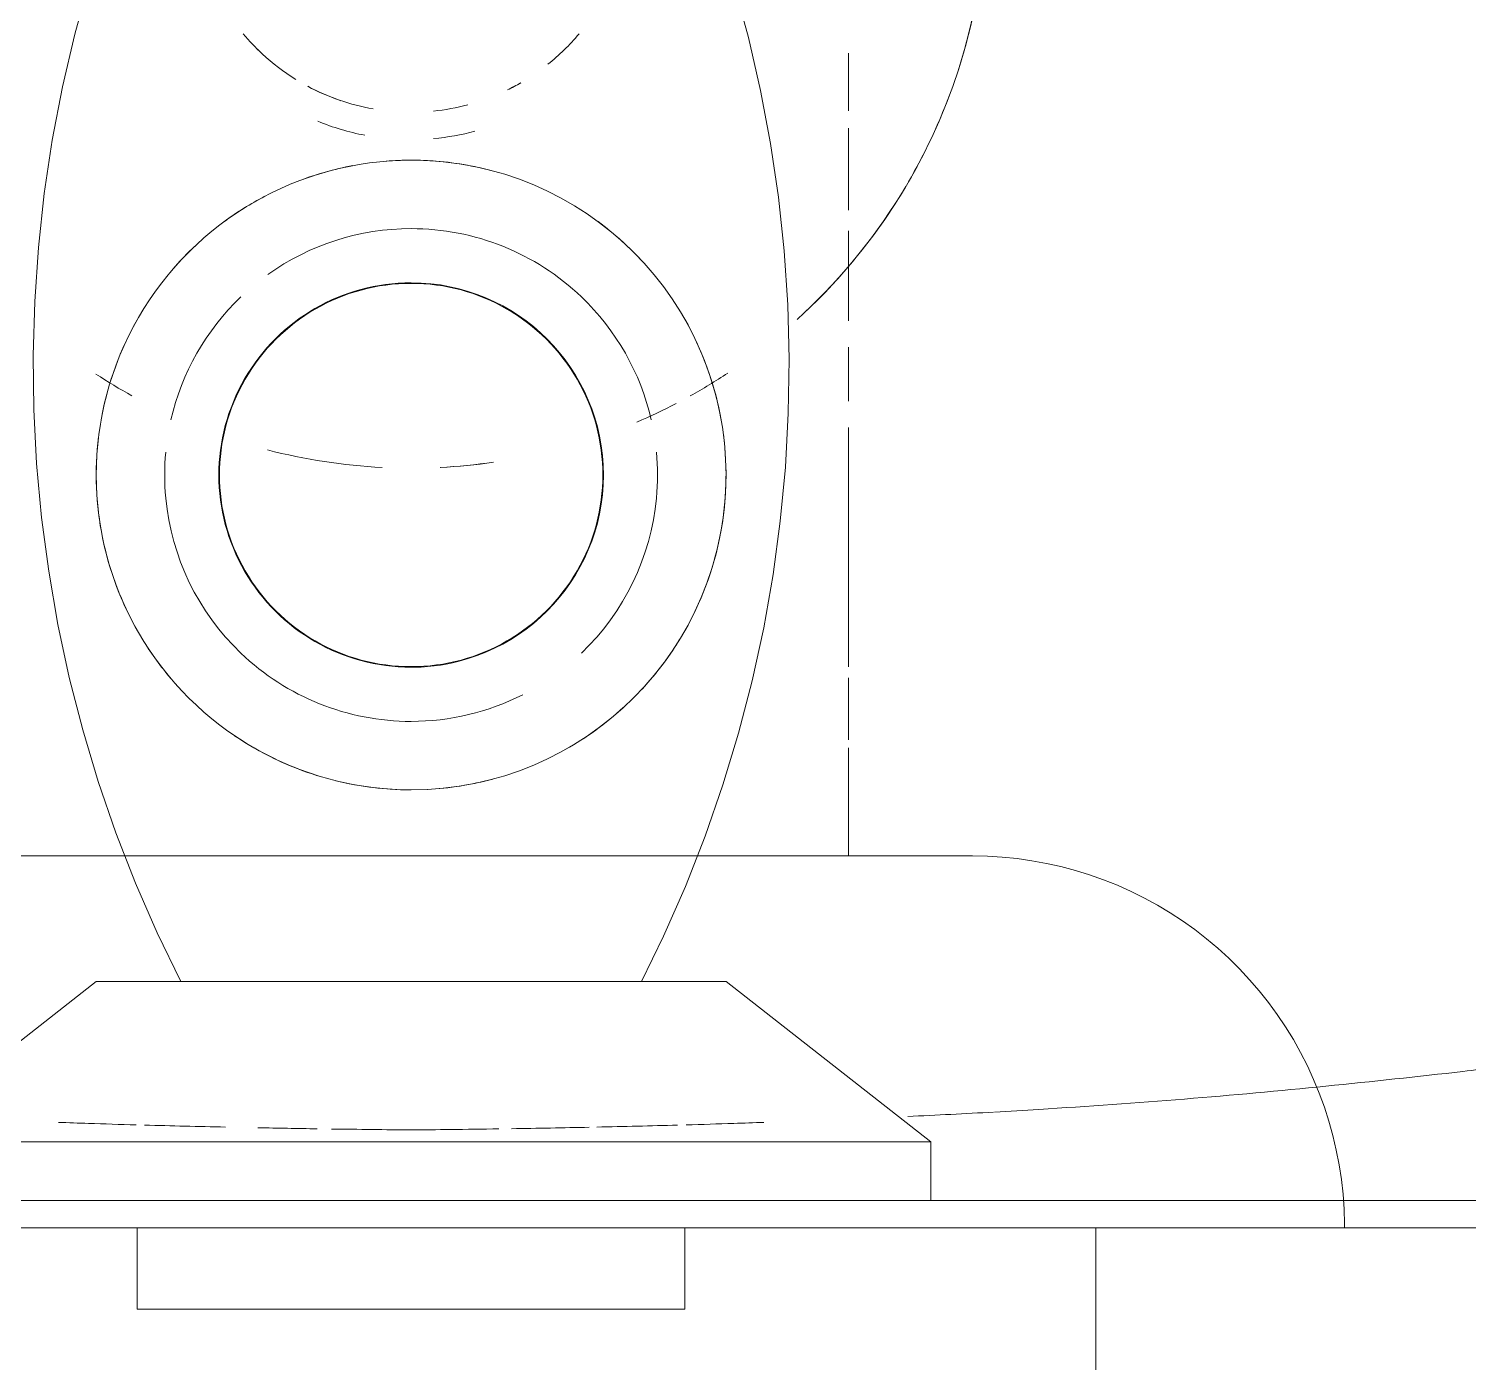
# Model space of a CAD drawing. Header units: millimetres. Extents: x -4000 to 187956, y -58990 to 162485.
# Drawn here: x 963.8 to 1016.4, y 73993.7 to 74042.4 of the extents above; entities that cross this region are included whole.
import ezdxf

# ---------------------------------------------------------------- set-up
doc = ezdxf.new("R2010")
doc.units = ezdxf.units.MM
doc.layers.add('A-WALL', color=113, linetype='Continuous', lineweight=13)
doc.layers.add('P-SANR-FIXT', color=6, linetype='Continuous', lineweight=9)

# ---------------------------------------------------------------- blocks, each defined once
blk = doc.blocks.new('C307 - C307-496757-FFS - TANG 1')
at = {"layer": 'P-SANR-FIXT', "color": 252}
for p, q in [((-25, 23.855), (-25, 0)), ((-10, 2.966), (-10, 0)), ((-7.071, 2.966), (-10, 2.966)), ((-5, 2.966), (-10, 2.966)), ((10, 2.966), (-5, 2.966)), ((10, 2.966), (7.071, 2.966)), ((10, 0), (10, 2.966)), ((0, 0), (-18.977, 0)), ((18.977, 0), (0, 0))]:
    blk.add_line(p, q, dxfattribs=at)
at = {"layer": 'P-SANR-FIXT', "color": 254}
for p, q in [((-3.526, 2.966), (-7.071, 2.966)), ((0, 2.966), (-2.588, 2.966)), ((7.071, 2.966), (0, 2.966)), ((-7.632, 0), (-13.418, 0)), ((-10, 0), (-7.071, 0)), ((-10, 0), (-7.071, 0)), ((-6.74, 0), (-3.526, 0)), ((-2.588, 0), (4.308, 0)), ((5, 0), (8.576, 0)), ((7.071, 0), (8.576, 0)), ((13.418, 0), (7.632, 0)), ((8.66, 0), (10, 0)), ((8.66, 0), (10, 0)), ((-33.973, -1.772), (-34.033, -1.232)), ((-33.891, -2.309), (-33.973, -1.772)), ((-33.788, -2.842), (-33.891, -2.309)), ((-33.664, -3.371), (-33.788, -2.842)), ((-13.418, -3.149), (-4.704, -3.149)), ((-3.702, -3.149), (0, -3.149)), ((0, -3.149), (13.418, -3.149)), ((-33.518, -3.895), (-33.664, -3.371)), ((-33.352, -4.412), (-33.518, -3.895)), ((-33.166, -4.923), (-33.352, -4.412)), ((-32.732, -5.919), (-32.959, -5.425)), ((-32.485, -6.403), (-32.732, -5.919)), ((-32.22, -6.877), (-32.485, -6.403)), ((-31.935, -7.34), (-32.22, -6.877)), ((-31.633, -7.791), (-31.935, -7.34)), ((-31.312, -8.23), (-31.633, -7.791)), ((-30.974, -8.656), (-31.312, -8.23)), ((-30.62, -9.067), (-30.974, -8.656)), ((-30.249, -9.465), (-30.62, -9.067)), ((-7.971, -9), (-6.261, -9)), ((-7.283, -9), (-5.957, -9)), ((-5.75, -9), (-4.325, -9)), ((-5.52, -9), (-4.231, -9)), ((-2.203, -9), (0, -9)), ((-2.191, -9), (0, -9)), ((0, -9), (2.191, -9)), ((0, -9), (2.203, -9)), ((2.947, -9), (5.52, -9)), ((2.976, -9), (5.75, -9)), ((5.957, -9), (7.283, -9)), ((6.261, -9), (7.971, -9)), ((-29.863, -9.847), (-30.249, -9.465)), ((-29.462, -10.213), (-29.863, -9.847)), ((-29.046, -10.563), (-29.462, -10.213)), ((-28.617, -10.896), (-29.046, -10.563)), ((-28.174, -11.212), (-28.617, -10.896)), ((-27.72, -11.51), (-28.174, -11.212)), ((-27.254, -11.789), (-27.72, -11.51)), ((-26.777, -12.05), (-27.254, -11.789)), ((-26.29, -12.291), (-26.777, -12.05)), ((-25.794, -12.513), (-26.29, -12.291)), ((-25.289, -12.714), (-25.794, -12.513)), ((-24.777, -12.895), (-25.289, -12.714)), ((-24.258, -13.056), (-24.777, -12.895)), ((-23.203, -13.314), (-23.733, -13.196)), ((-22.668, -13.411), (-23.203, -13.314)), ((-22.13, -13.487), (-22.668, -13.411)), ((-21.59, -13.541), (-22.13, -13.487)), ((-21.214, -13.564), (-21.59, -13.541)), ((-20.504, -13.585), (-21.047, -13.574)), ((-20.504, -13.585), (-20.487, -13.585)), ((-20.477, -13.585), (-20.503, -13.585)), ((-20.487, -13.585), (-20.438, -13.585)), ((-20.419, -13.585), (-20.477, -13.585)), ((-20.438, -13.585), (-20.356, -13.585)), ((-20.329, -13.585), (-20.419, -13.585)), ((-20.356, -13.585), (-20.242, -13.585)), ((-20.206, -13.585), (-20.329, -13.585)), ((-20.242, -13.585), (-20.095, -13.585)), ((-20.05, -13.585), (-20.206, -13.585)), ((-20.095, -13.585), (-19.916, -13.585)), ((-19.862, -13.585), (-20.05, -13.585)), ((-19.916, -13.585), (-19.705, -13.585)), ((-19.643, -13.585), (-19.862, -13.585)), ((-19.705, -13.585), (-19.463, -13.585)), ((-19.392, -13.585), (-19.643, -13.585)), ((-19.463, -13.585), (-19.19, -13.585)), ((-19.11, -13.585), (-19.392, -13.585)), ((-19.19, -13.585), (-18.885, -13.585)), ((-18.798, -13.585), (-19.11, -13.585)), ((-18.885, -13.585), (-18.551, -13.585)), ((-18.456, -13.585), (-18.798, -13.585)), ((-18.551, -13.585), (-18.187, -13.585)), ((-18.084, -13.585), (-18.456, -13.585)), ((-18.187, -13.585), (-17.794, -13.585)), ((-17.683, -13.585), (-18.084, -13.585)), ((-17.794, -13.585), (-17.372, -13.585)), ((-17.253, -13.585), (-17.683, -13.585)), ((-17.372, -13.585), (-16.923, -13.585)), ((-16.797, -13.585), (-17.253, -13.585)), ((-16.923, -13.585), (-16.446, -13.585)), ((-16.313, -13.585), (-16.797, -13.585)), ((-16.446, -13.585), (-15.943, -13.585)), ((-15.803, -13.585), (-16.313, -13.585)), ((-15.976, -13.585), (-15.976, -17.532)), ((-13.154, -13.585), (-15.976, -13.585)), ((-15.943, -13.585), (-15.415, -13.585)), ((-15.268, -13.585), (-15.803, -13.585)), ((-15.415, -13.585), (-14.862, -13.585)), ((-14.709, -13.585), (-15.268, -13.585)), ((-14.862, -13.585), (-14.285, -13.585)), ((-14.126, -13.585), (-14.709, -13.585)), ((-14.285, -13.585), (-13.686, -13.585)), ((-13.52, -13.585), (-14.126, -13.585)), ((-13.686, -13.585), (-13.064, -13.585)), ((-12.893, -13.585), (-13.52, -13.585)), ((-13.064, -13.585), (-12.422, -13.585)), ((-12.422, -13.585), (-11.759, -13.585)), ((-11.759, -13.585), (-11.078, -13.585)), ((-9.529, -13.585), (-11.296, -13.585)), ((-11.078, -13.585), (-10.379, -13.585)), ((-10.379, -13.585), (-9.664, -13.585)), ((9.468, -13.585), (10.188, -13.585)), ((11.296, -13.585), (9.73, -13.585)), ((10.188, -13.585), (10.891, -13.585)), ((10.891, -13.585), (11.577, -13.585)), ((11.577, -13.585), (12.245, -13.585)), ((12.245, -13.585), (12.893, -13.585)), ((12.893, -13.585), (13.52, -13.585)), ((13.686, -13.585), (13.064, -13.585)), ((15.976, -13.585), (13.154, -13.585)), ((13.52, -13.585), (14.126, -13.585)), ((14.285, -13.585), (13.686, -13.585)), ((-15.976, -17.832), (-15.976, -20.098)), ((-15.976, -20.497), (-15.976, -29.239)), ((-15.976, -30.203), (-15.976, -32.174)), ((-15.976, -33.134), (-15.976, -36.418))]:
    blk.add_line(p, q, dxfattribs=at)
at = {"layer": 'P-SANR-FIXT', "color": 90}
for p, q in [((-2.588, 2.966), (-3.526, 2.966)), ((-34.088, -0.147), (-34.089, 0)), ((-29.522, 0), (-34.089, 0)), ((-29.522, 0), (-34.089, 0)), ((-34.071, -0.69), (-34.088, -0.147)), ((-25.777, 0), (-29.34, 0)), ((-21.923, 0), (-29.34, 0)), ((-25, 0), (-24.148, 0)), ((-25, 0), (-24.148, 0)), ((-22.398, 0), (-24.104, 0)), ((-23.463, 0), (-21.651, 0)), ((-23.463, 0), (-21.282, 0)), ((-21.651, 0), (-21.282, 0)), ((-17.823, 0), (-21.156, 0)), ((-17.044, 0), (-21.156, 0)), ((-20.662, 0), (-17.678, 0)), ((-20.662, 0), (-17.678, 0)), ((-17.103, 0), (-13.492, 0)), ((-17.103, 0), (-13.492, 0)), ((-13.657, 0), (-17.044, 0)), ((-13.657, 0), (-17.044, 0)), ((-10.568, 0), (-13.657, 0)), ((-10.568, 0), (-12.054, 0)), ((-11.803, 0), (-10.34, 0)), ((-11.803, 0), (-10.34, 0)), ((-7.347, 0), (-10.372, 0)), ((-7.347, 0), (-10.372, 0)), ((-10.144, 0), (-7.098, 0)), ((-10.144, 0), (-7.098, 0)), ((-3.856, 0), (-7.262, 0)), ((-5.35, 0), (-6.748, 0)), ((-6.74, 0), (-5, 0)), ((-5.35, 0), (-6.731, 0)), ((-6.47, 0), (-5.152, 0)), ((-6.47, 0), (-5.152, 0)), ((-3.654, 0), (-5.215, 0)), ((-3.654, 0), (-5.215, 0)), ((-5.023, 0), (-3.525, 0)), ((-5.023, 0), (-3.525, 0)), ((-5, 0), (-3.526, 0)), ((-3.526, 0), (-2.588, 0)), ((-3.526, 0), (-2.588, 0)), ((0, 0), (-2.864, 0)), ((0, 0), (-2.707, 0)), ((0, 0), (-2.707, 0)), ((-2.613, 0), (0, 0)), ((-2.613, 0), (0, 0)), ((-2.588, 0), (0, 0)), ((4.704, 0), (0, 0)), ((4.469, 0), (0, 0)), ((4.469, 0), (0, 0)), ((0, 0), (4.307, 0)), ((0, 0), (4.307, 0)), ((0, 0), (2.588, 0)), ((2.588, 0), (4.308, 0)), ((5, 0), (7.071, 0)), ((5.152, 0), (6.47, 0)), ((5.152, 0), (6.47, 0)), ((6.731, 0), (5.35, 0)), ((7.347, 0), (5.35, 0)), ((7.632, 0), (5.475, 0)), ((7.098, 0), (8.593, 0)), ((7.098, 0), (8.593, 0)), ((8.823, 0), (7.347, 0)), ((8.823, 0), (7.347, 0)), ((8.631, 0), (12.5, 0)), ((8.631, 0), (12.5, 0)), ((12.771, 0), (8.86, 0)), ((13.657, 0), (8.86, 0)), ((-34.033, -1.232), (-34.071, -0.69)), ((-32.959, -5.425), (-33.166, -4.923)), ((-23.733, -13.196), (-24.258, -13.056)), ((-21.047, -13.574), (-21.214, -13.564)), ((-13.283, -13.585), (-15.976, -13.585)), ((-12.245, -13.585), (-12.893, -13.585)), ((-11.577, -13.585), (-12.245, -13.585)), ((-10.891, -13.585), (-11.577, -13.585)), ((-9.529, -13.585), (-11.296, -13.585)), ((-10.188, -13.585), (-10.891, -13.585)), ((-9.468, -13.585), (-10.188, -13.585)), ((-9.664, -13.585), (-8.933, -13.585)), ((-8.733, -13.585), (-9.468, -13.585)), ((-8.933, -13.585), (-8.188, -13.585)), ((-7.985, -13.585), (-8.733, -13.585)), ((-8.188, -13.585), (-7.43, -13.585)), ((-7.223, -13.585), (-7.985, -13.585)), ((-7.43, -13.585), (-6.66, -13.585)), ((-6.45, -13.585), (-7.223, -13.585)), ((-6.66, -13.585), (-5.879, -13.585)), ((-4.634, -13.585), (-5.902, -13.585)), ((-5.879, -13.585), (-5.089, -13.585)), ((-5.089, -13.585), (-4.29, -13.585)), ((-4.29, -13.585), (-3.485, -13.585)), ((-3.485, -13.585), (-2.674, -13.585)), ((-2.455, -13.585), (-3.267, -13.585)), ((-2.674, -13.585), (-1.859, -13.585)), ((-1.094, -13.585), (-2.426, -13.585)), ((-1.094, -13.585), (-2.426, -13.585)), ((-1.859, -13.585), (-1.041, -13.585)), ((-1.041, -13.585), (-0.221, -13.585)), ((-0.221, -13.585), (0, -13.585)), ((0, -13.585), (0.82, -13.585)), ((1.403, -13.585), (0, -13.585)), ((1.403, -13.585), (0, -13.585)), ((0.82, -13.585), (1.639, -13.585)), ((1.639, -13.585), (2.455, -13.585)), ((2.674, -13.585), (1.859, -13.585)), ((2.455, -13.585), (3.267, -13.585)), ((3.267, -13.585), (4.073, -13.585)), ((4.073, -13.585), (4.874, -13.585)), ((5.089, -13.585), (4.29, -13.585)), ((4.874, -13.585), (5.666, -13.585)), ((5.879, -13.585), (5.089, -13.585)), ((5.666, -13.585), (6.45, -13.585)), ((6.66, -13.585), (5.879, -13.585)), ((6.45, -13.585), (7.223, -13.585)), ((7.223, -13.585), (7.985, -13.585)), ((10.379, -13.585), (9.664, -13.585)), ((11.296, -13.585), (9.73, -13.585)), ((11.078, -13.585), (10.379, -13.585)), ((11.759, -13.585), (11.078, -13.585)), ((12.422, -13.585), (11.759, -13.585)), ((13.064, -13.585), (12.422, -13.585)), ((14.759, -13.585), (13.283, -13.585)), ((-15.976, -37.168), (-15.976, -40.17)), ((-15.976, -40.802), (-15.976, -42.914))]:
    blk.add_line(p, q, dxfattribs=at)
at = {"layer": 'P-SANR-FIXT', "color": 250}
for p, q in [((-18.977, -1), (-18.977, -3.149)), ((-18.977, -3.149), (-11.5, -9)), ((-18.977, -3.149), (0, -3.149)), ((0, -3.149), (18.977, -3.149)), ((11.5, -9), (18.977, -3.149)), ((-11.5, -9), (0, -9)), ((0, -9), (11.5, -9))]:
    blk.add_line(p, q, dxfattribs=at)
at = {"layer": 'P-SANR-FIXT', "color": 253}
for p, q in [((-18.977, -3.149), (-13.418, -3.149)), ((13.418, -3.149), (14.851, -3.149)), ((-9.959, -9), (-8.132, -9)), ((-7.283, -9), (-5.957, -9)), ((-5.52, -9), (-4.052, -9)), ((-2.191, -9), (0, -9)), ((0, -9), (2.191, -9)), ((2.947, -9), (5.52, -9)), ((5.861, -9), (7.283, -9)), ((8.132, -9), (9.959, -9))]:
    blk.add_line(p, q, dxfattribs=at)
at = {"layer": 'P-SANR-FIXT', "color": 250, "flags": 128}
for points in [[(-11.205, -47.267), (-11.8, -45.383), (-12.319, -43.475), (-12.761, -41.549), (-13.126, -39.607), (-13.414, -37.651), (-13.622, -35.686), (-13.752, -33.713), (-13.803, -31.737), (-13.775, -29.761), (-13.668, -27.787), (-13.482, -25.82), (-13.218, -23.861), (-12.875, -21.914), (-12.455, -19.983), (-11.958, -18.07), (-11.385, -16.178), (-10.736, -14.311), (-10.014, -12.471), (-9.219, -10.662), (-8.41, -9)], [(8.41, -9), (9.272, -10.778), (10.063, -12.59), (10.781, -14.432), (11.424, -16.3), (11.993, -18.194), (12.485, -20.108), (12.9, -22.04), (13.237, -23.988), (13.497, -25.947), (13.678, -27.916), (13.779, -29.889), (13.802, -31.866), (13.746, -33.842), (13.611, -35.814), (13.397, -37.779), (13.105, -39.733), (12.735, -41.675), (12.287, -43.6), (11.763, -45.506), (11.163, -47.389)]]:
    blk.add_lwpolyline(points, dxfattribs=at)
at = {"layer": 'P-SANR-FIXT', "color": 90, "flags": 128}
for points in [[(-4.874, -13.585), (-5.666, -13.585), (-6.45, -13.585)], [(-3.267, -13.585), (-4.073, -13.585), (-4.874, -13.585)], [(0, -13.585), (-0.82, -13.585), (-1.639, -13.585), (-2.455, -13.585)], [(1.859, -13.585), (1.041, -13.585), (0.221, -13.585), (0, -13.585)], [(4.29, -13.585), (3.485, -13.585), (2.674, -13.585)], [(9.664, -13.585), (8.933, -13.585), (8.188, -13.585), (7.43, -13.585), (6.66, -13.585)], [(7.985, -13.585), (8.733, -13.585), (9.468, -13.585)]]:
    blk.add_lwpolyline(points, dxfattribs=at)
at = {"layer": 'P-SANR-FIXT', "color": 250}
for centre, radius, start, end in [((0, -27.5), 11.5, 90, 270), ((0, -27.5), 11.5, 270, 90), ((0, -27.5), 9, 90, 116.9158), ((0, -27.5), 9, 90, 116.9158), ((0, -27.5), 9, 46.3051, 90), ((0, -27.5), 9, 46.3051, 90), ((0, -27.5), 7.022, 90, 270), ((0, -27.5), 7.022, 270, 90), ((0, -27.5), 9, 174.6435, 185.3565), ((0, -27.5), 9, 174.6435, 185.3565), ((0, -27.5), 9, 354.6435, 5.3565), ((0, -27.5), 9, 354.6435, 5.3565), ((0, -48.75), 21, 132.1711, 192.2617), ((0, -27.5), 9, 226.3051, 270), ((0, -27.5), 9, 226.3051, 270), ((0, -27.5), 9, 270, 305.5272), ((0, -27.5), 9, 270, 305.5272)]:
    blk.add_arc(centre, radius, start, end, dxfattribs=at)
at = {"layer": 'P-SANR-FIXT', "color": 254}
for centre, radius, start, end in [((0, -27.5), 11.5, 92.9368, 105.0328), ((0, -27.5), 11.5, 76.1641, 90), ((0, -27.5), 11.5, 55.8822, 72.7285), ((0, -27.5), 11.5, 119.3947, 132.3602), ((0, -27.5), 11.5, 137.1748, 149.0167), ((0, -27.5), 7, 90, 150), ((0, -27.5), 7, 30, 90), ((0, -27.5), 11.5, 31.8641, 40.19), ((0, -27.5), 11.5, 150, 187.4689), ((0, -27.5), 11.5, 353.0201, 30), ((0, -48.75), 21, 92.8884, 98.2294), ((0, -48.75), 21, 75.5352, 87.1116), ((0, -48.75), 21, 113.1077, 117.4486), ((0, -27.5), 11.5, 190.1232, 210), ((0, -27.5), 11.5, 330, 349.8762), ((0, -27.5), 7, 210, 270), ((0, -27.5), 7, 270, 330), ((0, -48.75), 21, 132.9654, 149.3215), ((0, -27.5), 11.5, 312.91, 319.9554), ((0, -27.5), 11.5, 222.3492, 233.5957), ((0, -27.5), 11.5, 297.7185, 306.3602), ((0, -48.75), 21, 149.8579, 159.3466), ((0, -27.5), 11.5, 280.6659, 290.9213), ((0, -27.5), 11.5, 253.8911, 265.4385), ((0, -48.75), 8, 95.865, 105), ((0, -48.75), 8, 61.8494, 71.323), ((0, -48.75), 8, 116.0864, 120), ((0, -48.75), 21, 162, 177.0467)]:
    blk.add_arc(centre, radius, start, end, dxfattribs=at)
at = {"layer": 'P-SANR-FIXT', "color": 253}
for centre, radius, start, end in [((0, -27.5), 9, 133.6949, 174.6435), ((0, -27.5), 9, 133.6949, 174.6435), ((0, -27.5), 9, 5.3565, 46.3051), ((0, -27.5), 9, 5.3565, 46.3051), ((0, -27.5), 7, 150, 210), ((0, -27.5), 7, 330, 30), ((0, -27.5), 9, 192.9353, 226.3051), ((0, -27.5), 9, 192.9353, 226.3051), ((0, -27.5), 9, 313.6949, 347.0641), ((0, -27.5), 9, 313.6949, 347.0641), ((0, -48.75), 21, 119.0464, 123.4129), ((0, -48.75), 21, 56.7591, 60.9536), ((0, -48.75), 9, 95.2451, 105), ((0, -48.75), 9, 67.7717, 79.1782)]:
    blk.add_arc(centre, radius, start, end, dxfattribs=at)
at = {"layer": 'P-SANR-FIXT', "color": 90}
for centre, radius, start, end in [((0, -48.75), 21, 92.9437, 98.2294), ((0, -48.75), 21, 75.5352, 87.1116), ((0, -48.75), 21, 113.1077, 117.4486), ((0, -48.75), 21, 119.0464, 123.4129), ((0, -48.75), 21, 56.7591, 60.9536), ((0, -27.5), 11.5, 265.4385, 270), ((0, -27.5), 11.5, 270, 274.5614), ((0, -48.75), 8, 45, 47.668)]:
    blk.add_arc(centre, radius, start, end, dxfattribs=at)
at = {"layer": 'P-SANR-FIXT', "color": 252}
blk.add_open_spline([(-13.761, 0), (-14.404, 0), (-15.872, 0), (-18.13, 0), (-20.53, 0), (-22.881, 0), (-25.948, 0), (-29.661, 0), (-33.224, 0), (-35.989, 0), (-38.703, 0), (-41.976, 0), (-45.718, 0), (-49.305, 0), (-52.773, 0), (-56.114, 0), (-60.368, 0), (-71.424, 0), (-86.209, 0), (-99.721, 0), (-104.576, 0), (-105.935, 0)], degree=3, knots=[-0.9346148, -0.9346148, -0.9346148, -0.9346148, -0.925, -0.9125, -0.9, -0.8875, -0.875, -0.85, -0.825, -0.8125, -0.8, -0.775, -0.75, -0.725, -0.7, -0.675, -0.65, -0.6, -0.4, -0.2, 0, 0, 0, 0], dxfattribs=at)
blk.add_open_spline([(-13.761, 0), (-14.404, 0), (-15.872, 0), (-18.13, 0), (-20.53, 0), (-22.881, 0), (-25.948, 0), (-29.661, 0), (-33.224, 0), (-35.989, 0), (-38.703, 0), (-41.976, 0), (-45.718, 0), (-49.305, 0), (-52.773, 0), (-56.114, 0), (-60.368, 0), (-71.424, 0), (-86.209, 0), (-99.721, 0), (-104.576, 0), (-105.935, 0)], degree=3, knots=[-0.9346148, -0.9346148, -0.9346148, -0.9346148, -0.925, -0.9125, -0.9, -0.8875, -0.875, -0.85, -0.825, -0.8125, -0.8, -0.775, -0.75, -0.725, -0.7, -0.675, -0.65, -0.6, -0.4, -0.2, 0, 0, 0, 0], dxfattribs=at)
at = {"layer": 'P-SANR-FIXT', "color": 90}
for points, knots in [([(-38.256, 0), (-36.75, 0), (-31.695, 0), (-26.479, 0), (-22.797, 0)], [-0.19075374, -0.19075374, -0.19075374, -0.19075374, -0.16666667, -0.11111111, -0.11111111, -0.11111111, -0.11111111]), ([(-38.256, 0), (-36.75, 0), (-31.695, 0), (-26.479, 0), (-22.797, 0)], [-0.19075374, -0.19075374, -0.19075374, -0.19075374, -0.16666667, -0.11111111, -0.11111111, -0.11111111, -0.11111111]), ([(-13.606, 0), (-12.937, 0), (-11.889, 0), (-10.836, 0), (-10.455, 0)], [-0.06540021, -0.06540021, -0.06540021, -0.06540021, -0.05555556, -0.05001144, -0.05001144, -0.05001144, -0.05001144]), ([(-13.606, 0), (-12.937, 0), (-11.889, 0), (-10.836, 0), (-10.455, 0)], [-0.06540021, -0.06540021, -0.06540021, -0.06540021, -0.05555556, -0.05001144, -0.05001144, -0.05001144, -0.05001144])]:
    blk.add_open_spline(points, degree=3, knots=knots, dxfattribs=at)
for points in [[(-22.797, 0), (-22.286, 0), (-21.774, 0), (-21.26, 0)], [(-22.797, 0), (-22.286, 0), (-21.774, 0), (-21.26, 0)], [(-20.587, 0), (-18.281, 0), (-15.956, 0), (-13.606, 0)], [(-20.587, 0), (-18.281, 0), (-15.956, 0), (-13.606, 0)], [(-10.258, 0), (-9.256, 0), (-8.25, 0), (-7.24, 0)], [(-10.258, 0), (-9.256, 0), (-8.25, 0), (-7.24, 0)], [(-5.414, 0), (-5.96, 0), (-6.503, 0), (-7.042, 0)], [(-5.414, 0), (-5.96, 0), (-6.503, 0), (-7.042, 0)], [(-6.873, 0), (-6.339, 0), (-5.804, 0), (-5.268, 0)], [(-6.873, 0), (-6.339, 0), (-5.804, 0), (-5.268, 0)], [(-3.71, 0), (-4.236, 0), (-4.759, 0), (-5.279, 0)], [(-3.71, 0), (-4.236, 0), (-4.759, 0), (-5.279, 0)], [(-5.135, 0), (-4.624, 0), (-4.112, 0), (-3.599, 0)], [(-5.135, 0), (-4.624, 0), (-4.112, 0), (-3.599, 0)], [(0, 0), (-0.926, 0), (-1.845, 0), (-2.755, 0)], [(0, 0), (-0.926, 0), (-1.845, 0), (-2.755, 0)], [(-2.667, 0), (-1.781, 0), (-0.892, 0), (0, 0)], [(-2.667, 0), (-1.781, 0), (-0.892, 0), (0, 0)], [(0, 0), (1.476, 0), (2.942, 0), (4.399, 0)], [(4.529, 0), (3.041, 0), (1.532, 0), (0, 0)], [(0, 0), (1.476, 0), (2.942, 0), (4.399, 0)], [(4.529, 0), (3.041, 0), (1.532, 0), (0, 0)], [(5.268, 0), (5.927, 0), (6.584, 0), (7.239, 0)], [(5.268, 0), (5.927, 0), (6.584, 0), (7.239, 0)], [(7.413, 0), (6.751, 0), (6.085, 0), (5.414, 0)], [(7.413, 0), (6.751, 0), (6.085, 0), (5.414, 0)], [(7.239, 0), (9.383, 0), (11.506, 0), (13.609, 0)], [(7.239, 0), (9.383, 0), (11.506, 0), (13.609, 0)]]:
    blk.add_open_spline(points, degree=3, dxfattribs=at)
at = {"layer": 'P-SANR-FIXT', "color": 254}
for points in [[(-10.64, 0), (-11.692, 0), (-12.733, 0), (-13.761, 0)], [(-10.64, 0), (-11.692, 0), (-12.733, 0), (-13.761, 0)], [(-7.413, 0), (-8.433, 0), (-9.443, 0), (-10.442, 0)], [(-7.413, 0), (-8.433, 0), (-9.443, 0), (-10.442, 0)], [(-1.428, -3.595), (-0.953, -3.589), (-0.477, -3.584), (0, -3.58)], [(0, -3.58), (0.477, -3.584), (0.953, -3.589), (1.428, -3.595)], [(6.129, -43.611), (5.913, -43.354), (5.682, -43.111), (5.435, -42.883)]]:
    blk.add_open_spline(points, degree=3, dxfattribs=at)
blk.add_open_spline([(13.761, 0), (12.733, 0), (10.641, 0), (8.501, 0), (7.413, 0)], degree=3, knots=[-0.06538525, -0.06538525, -0.06538525, -0.06538525, -0.05, -0.03445572, -0.03445572, -0.03445572, -0.03445572], dxfattribs=at)
blk.add_open_spline([(13.761, 0), (12.733, 0), (10.641, 0), (8.501, 0), (7.413, 0)], degree=3, knots=[-0.06538525, -0.06538525, -0.06538525, -0.06538525, -0.05, -0.03445572, -0.03445572, -0.03445572, -0.03445572], dxfattribs=at)
at = {"layer": 'P-SANR-FIXT', "color": 253}
for points in [[(-6.506, -3.677), (-5.565, -3.657), (-4.617, -3.639), (-3.663, -3.625)], [(-3.199, -3.618), (-2.611, -3.609), (-2.02, -3.601), (-1.428, -3.595)], [(1.428, -3.595), (1.922, -3.6), (2.415, -3.606), (2.907, -3.613)], [(3.433, -3.621), (4.156, -3.632), (4.877, -3.644), (5.593, -3.658)], [(-9.733, -3.756), (-8.756, -3.728), (-7.772, -3.704), (-6.781, -3.683)], [(6.781, -3.683), (7.772, -3.704), (8.756, -3.728), (9.733, -3.756)], [(3.776, -41.697), (3.03, -41.298), (2.22, -41.018), (1.388, -40.871)], [(-3.525, -41.569), (-3.687, -41.648), (-3.846, -41.733), (-4.002, -41.823)], [(5.435, -42.883), (5.059, -42.534), (4.649, -42.221), (4.213, -41.95)], [(-4.995, -42.501), (-5.409, -42.832), (-5.791, -43.205), (-6.131, -43.611)]]:
    blk.add_open_spline(points, degree=3, dxfattribs=at)
at = {"layer": 'P-SANR-FIXT', "color": 250}
blk.add_open_spline([(-21.265, -4.231), (-20.232, -4.173), (-19.19, -4.12), (-18.14, -4.07)], degree=3, dxfattribs=at)
at = {"layer": 'P-SANR-FIXT', "color": 253}
for points, knots in [([(-12.882, -3.854), (-12.516, -3.842), (-11.575, -3.81), (-10.627, -3.781), (-10.046, -3.764)], [-0.05480691, -0.05480691, -0.05480691, -0.05480691, -0.05, -0.04245581, -0.04245581, -0.04245581, -0.04245581]), ([(10.046, -3.764), (10.627, -3.781), (11.575, -3.81), (12.516, -3.842), (12.882, -3.854)], [-0.95754419, -0.95754419, -0.95754419, -0.95754419, -0.95, -0.94519309, -0.94519309, -0.94519309, -0.94519309])]:
    blk.add_open_spline(points, degree=3, knots=knots, dxfattribs=at)
at = {"layer": 'P-SANR-FIXT', "color": 250}
blk.add_open_spline([(-147.158, -53.548), (-141.715, -47.207), (-129.301, -35.807), (-110.04, -24.615), (-92.235, -17.39), (-80.045, -13.582), (-70.877, -11.275), (-65.448, -10.056), (-61.248, -9.203), (-56.941, -8.397), (-52.536, -7.633), (-48.753, -7.046), (-45.649, -6.609), (-43.276, -6.3), (-40.864, -6.004), (-37.602, -5.618), (-33.432, -5.166), (-28.273, -4.692), (-24.195, -4.402), (-21.845, -4.264), (-21.303, -4.233)], degree=3, knots=[-1, -1, -1, -1, -0.8, -0.6, -0.5, -0.4, -0.35, -0.325, -0.3, -0.275, -0.25, -0.225, -0.2125, -0.2, -0.1875, -0.175, -0.15, -0.125, -0.1, -0.0925486, -0.0925486, -0.0925486, -0.0925486], dxfattribs=at)
blk = doc.blocks.new('C307 - C307-V923-FFS - TANG 1')
at = {"layer": 'P-SANR-FIXT', "color": 252}
for p, q in [((-25, 23.855), (-25, 0)), ((-10, 2.966), (-10, 0)), ((-7.071, 2.966), (-10, 2.966)), ((10, 2.966), (-10, 2.966)), ((10, 2.966), (7.071, 2.966)), ((10, 0), (10, 2.966)), ((0, 0), (-18.977, 0)), ((18.977, 0), (0, 0))]:
    blk.add_line(p, q, dxfattribs=at)
at = {"layer": 'P-SANR-FIXT', "color": 254}
for p, q in [((-3.526, 2.966), (-7.071, 2.966)), ((7.071, 2.966), (-2.588, 2.966)), ((-7.632, 0), (-13.418, 0)), ((-10, 0), (-7.071, 0)), ((-10, 0), (-7.071, 0)), ((-6.74, 0), (-3.526, 0)), ((-2.588, 0), (4.308, 0)), ((5, 0), (8.576, 0)), ((7.071, 0), (8.576, 0)), ((13.418, 0), (7.632, 0)), ((8.66, 0), (10, 0)), ((8.66, 0), (10, 0)), ((-33.973, -1.772), (-34.033, -1.232)), ((-33.891, -2.309), (-33.973, -1.772)), ((-33.788, -2.842), (-33.891, -2.309)), ((-33.664, -3.371), (-33.788, -2.842)), ((-13.418, -3.149), (-4.704, -3.149)), ((-3.702, -3.149), (0, -3.149)), ((0, -3.149), (13.418, -3.149)), ((-33.518, -3.895), (-33.664, -3.371)), ((-33.352, -4.412), (-33.518, -3.895)), ((-33.166, -4.923), (-33.352, -4.412)), ((-32.732, -5.919), (-32.959, -5.425)), ((-32.485, -6.403), (-32.732, -5.919)), ((-32.22, -6.877), (-32.485, -6.403)), ((-31.935, -7.34), (-32.22, -6.877)), ((-31.633, -7.791), (-31.935, -7.34)), ((-31.312, -8.23), (-31.633, -7.791)), ((-30.974, -8.656), (-31.312, -8.23)), ((-30.62, -9.067), (-30.974, -8.656)), ((-30.249, -9.465), (-30.62, -9.067)), ((-7.971, -9), (-6.261, -9)), ((-7.283, -9), (-5.957, -9)), ((-5.75, -9), (-4.325, -9)), ((-5.52, -9), (-4.231, -9)), ((-2.203, -9), (0, -9)), ((-2.191, -9), (0, -9)), ((0, -9), (2.191, -9)), ((0, -9), (2.203, -9)), ((2.947, -9), (5.52, -9)), ((2.976, -9), (5.75, -9)), ((5.957, -9), (7.283, -9)), ((6.261, -9), (7.971, -9)), ((-29.863, -9.847), (-30.249, -9.465)), ((-29.462, -10.213), (-29.863, -9.847)), ((-29.046, -10.563), (-29.462, -10.213)), ((-28.617, -10.896), (-29.046, -10.563)), ((-28.174, -11.212), (-28.617, -10.896)), ((-27.72, -11.51), (-28.174, -11.212)), ((-27.254, -11.789), (-27.72, -11.51)), ((-26.777, -12.05), (-27.254, -11.789)), ((-26.29, -12.291), (-26.777, -12.05)), ((-25.794, -12.513), (-26.29, -12.291)), ((-25.289, -12.714), (-25.794, -12.513)), ((-24.777, -12.895), (-25.289, -12.714)), ((-24.258, -13.056), (-24.777, -12.895)), ((-23.203, -13.314), (-23.733, -13.196)), ((-22.668, -13.411), (-23.203, -13.314)), ((-22.13, -13.487), (-22.668, -13.411)), ((-21.59, -13.541), (-22.13, -13.487)), ((-21.214, -13.564), (-21.59, -13.541)), ((-20.504, -13.585), (-21.047, -13.574)), ((-20.504, -13.585), (-20.487, -13.585)), ((-20.477, -13.585), (-20.503, -13.585)), ((-20.487, -13.585), (-20.438, -13.585)), ((-20.419, -13.585), (-20.477, -13.585)), ((-20.438, -13.585), (-20.356, -13.585)), ((-20.329, -13.585), (-20.419, -13.585)), ((-20.356, -13.585), (-20.242, -13.585)), ((-20.206, -13.585), (-20.329, -13.585)), ((-20.242, -13.585), (-20.095, -13.585)), ((-20.05, -13.585), (-20.206, -13.585)), ((-20.095, -13.585), (-19.916, -13.585)), ((-19.862, -13.585), (-20.05, -13.585)), ((-19.916, -13.585), (-19.705, -13.585)), ((-19.643, -13.585), (-19.862, -13.585)), ((-19.705, -13.585), (-19.463, -13.585)), ((-19.392, -13.585), (-19.643, -13.585)), ((-19.463, -13.585), (-19.19, -13.585)), ((-19.11, -13.585), (-19.392, -13.585)), ((-19.19, -13.585), (-18.885, -13.585)), ((-18.798, -13.585), (-19.11, -13.585)), ((-18.885, -13.585), (-18.551, -13.585)), ((-18.456, -13.585), (-18.798, -13.585)), ((-18.551, -13.585), (-18.187, -13.585)), ((-18.084, -13.585), (-18.456, -13.585)), ((-18.187, -13.585), (-17.794, -13.585)), ((-17.683, -13.585), (-18.084, -13.585)), ((-17.794, -13.585), (-17.372, -13.585)), ((-17.253, -13.585), (-17.683, -13.585)), ((-17.372, -13.585), (-16.923, -13.585)), ((-16.797, -13.585), (-17.253, -13.585)), ((-16.923, -13.585), (-16.446, -13.585)), ((-16.313, -13.585), (-16.797, -13.585)), ((-16.446, -13.585), (-15.943, -13.585)), ((-15.803, -13.585), (-16.313, -13.585)), ((-15.976, -13.585), (-15.976, -17.532)), ((-13.154, -13.585), (-15.976, -13.585)), ((-15.943, -13.585), (-15.415, -13.585)), ((-15.268, -13.585), (-15.803, -13.585)), ((-15.415, -13.585), (-14.862, -13.585)), ((-14.709, -13.585), (-15.268, -13.585)), ((-14.862, -13.585), (-14.285, -13.585)), ((-14.126, -13.585), (-14.709, -13.585)), ((-14.285, -13.585), (-13.686, -13.585)), ((-13.52, -13.585), (-14.126, -13.585)), ((-13.686, -13.585), (-13.064, -13.585)), ((-12.893, -13.585), (-13.52, -13.585)), ((-13.064, -13.585), (-12.422, -13.585)), ((-12.422, -13.585), (-11.759, -13.585)), ((-11.759, -13.585), (-11.078, -13.585)), ((-9.529, -13.585), (-11.296, -13.585)), ((-11.078, -13.585), (-10.379, -13.585)), ((-10.379, -13.585), (-9.664, -13.585)), ((9.468, -13.585), (10.188, -13.585)), ((11.296, -13.585), (9.73, -13.585)), ((10.188, -13.585), (10.891, -13.585)), ((10.891, -13.585), (11.577, -13.585)), ((11.577, -13.585), (12.245, -13.585)), ((12.245, -13.585), (12.893, -13.585)), ((12.893, -13.585), (13.52, -13.585)), ((13.686, -13.585), (13.064, -13.585)), ((15.976, -13.585), (13.154, -13.585)), ((13.52, -13.585), (14.126, -13.585)), ((14.285, -13.585), (13.686, -13.585)), ((-15.976, -17.832), (-15.976, -20.098)), ((-15.976, -20.497), (-15.976, -29.239)), ((-15.976, -30.203), (-15.976, -32.174)), ((-15.976, -33.134), (-15.976, -36.418))]:
    blk.add_line(p, q, dxfattribs=at)
at = {"layer": 'P-SANR-FIXT', "color": 90}
for p, q in [((-2.588, 2.966), (-3.526, 2.966)), ((-34.088, -0.147), (-34.089, 0)), ((-29.522, 0), (-34.089, 0)), ((-29.522, 0), (-34.089, 0)), ((-34.071, -0.69), (-34.088, -0.147)), ((-25.777, 0), (-29.34, 0)), ((-21.923, 0), (-29.34, 0)), ((-25, 0), (-24.148, 0)), ((-25, 0), (-24.148, 0)), ((-22.398, 0), (-24.104, 0)), ((-23.463, 0), (-21.651, 0)), ((-23.463, 0), (-21.651, 0)), ((-21.651, 0), (-21.282, 0)), ((-21.651, 0), (-21.282, 0)), ((-17.823, 0), (-21.156, 0)), ((-17.044, 0), (-21.156, 0)), ((-20.662, 0), (-17.678, 0)), ((-20.662, 0), (-17.678, 0)), ((-17.103, 0), (-13.492, 0)), ((-17.103, 0), (-13.492, 0)), ((-13.657, 0), (-17.044, 0)), ((-13.657, 0), (-17.044, 0)), ((-10.568, 0), (-13.657, 0)), ((-10.568, 0), (-12.054, 0)), ((-11.803, 0), (-10.34, 0)), ((-11.803, 0), (-10.34, 0)), ((-7.347, 0), (-10.372, 0)), ((-7.347, 0), (-10.372, 0)), ((-10.144, 0), (-7.098, 0)), ((-10.144, 0), (-7.098, 0)), ((-3.856, 0), (-7.262, 0)), ((-5.35, 0), (-6.748, 0)), ((-6.74, 0), (-5, 0)), ((-5.35, 0), (-6.731, 0)), ((-6.47, 0), (-5.152, 0)), ((-6.47, 0), (-5.152, 0)), ((-3.654, 0), (-5.215, 0)), ((-3.654, 0), (-5.215, 0)), ((-5.023, 0), (-3.525, 0)), ((-5.023, 0), (-3.525, 0)), ((-5, 0), (-3.526, 0)), ((-3.526, 0), (-2.588, 0)), ((-3.526, 0), (-2.588, 0)), ((0, 0), (-2.864, 0)), ((0, 0), (-2.707, 0)), ((0, 0), (-2.707, 0)), ((-2.613, 0), (4.307, 0)), ((-2.613, 0), (0, 0)), ((-2.588, 0), (0, 0)), ((4.704, 0), (0, 0)), ((4.469, 0), (0, 0)), ((4.469, 0), (0, 0)), ((0, 0), (4.307, 0)), ((0, 0), (2.588, 0)), ((2.588, 0), (4.308, 0)), ((5, 0), (7.071, 0)), ((5.152, 0), (6.47, 0)), ((5.152, 0), (6.47, 0)), ((6.731, 0), (5.35, 0)), ((7.347, 0), (5.35, 0)), ((7.632, 0), (5.475, 0)), ((7.098, 0), (8.593, 0)), ((7.098, 0), (8.593, 0)), ((8.823, 0), (7.347, 0)), ((8.823, 0), (7.347, 0)), ((8.631, 0), (12.5, 0)), ((8.631, 0), (12.5, 0)), ((12.771, 0), (8.86, 0)), ((13.657, 0), (8.86, 0)), ((-34.033, -1.232), (-34.071, -0.69)), ((-32.959, -5.425), (-33.166, -4.923)), ((-23.733, -13.196), (-24.258, -13.056)), ((-21.047, -13.574), (-21.214, -13.564)), ((-13.283, -13.585), (-15.976, -13.585)), ((-12.245, -13.585), (-12.893, -13.585)), ((-11.577, -13.585), (-12.245, -13.585)), ((-10.891, -13.585), (-11.577, -13.585)), ((-9.529, -13.585), (-11.296, -13.585)), ((-10.188, -13.585), (-10.891, -13.585)), ((-9.468, -13.585), (-10.188, -13.585)), ((-9.664, -13.585), (-8.933, -13.585)), ((-8.733, -13.585), (-9.468, -13.585)), ((-8.933, -13.585), (-8.188, -13.585)), ((-7.985, -13.585), (-8.733, -13.585)), ((-8.188, -13.585), (-7.43, -13.585)), ((-7.223, -13.585), (-7.985, -13.585)), ((-7.43, -13.585), (-6.66, -13.585)), ((-6.45, -13.585), (-7.223, -13.585)), ((-6.66, -13.585), (-5.879, -13.585)), ((-4.634, -13.585), (-5.902, -13.585)), ((-5.879, -13.585), (-5.089, -13.585)), ((-5.089, -13.585), (-4.29, -13.585)), ((-4.073, -13.585), (-4.874, -13.585)), ((-4.29, -13.585), (-3.485, -13.585)), ((-3.267, -13.585), (-4.073, -13.585)), ((-3.485, -13.585), (-2.674, -13.585)), ((-2.455, -13.585), (-3.267, -13.585)), ((-2.674, -13.585), (-1.859, -13.585)), ((-1.094, -13.585), (-2.426, -13.585)), ((-1.094, -13.585), (-2.426, -13.585)), ((-1.859, -13.585), (-1.041, -13.585)), ((-1.041, -13.585), (-0.221, -13.585)), ((-0.221, -13.585), (0, -13.585)), ((0.221, -13.585), (0, -13.585)), ((0, -13.585), (0.82, -13.585)), ((1.403, -13.585), (0, -13.585)), ((1.403, -13.585), (0, -13.585)), ((1.041, -13.585), (0.221, -13.585)), ((0.82, -13.585), (1.639, -13.585)), ((1.859, -13.585), (1.041, -13.585)), ((1.639, -13.585), (2.455, -13.585)), ((2.674, -13.585), (1.859, -13.585)), ((2.455, -13.585), (3.267, -13.585)), ((3.485, -13.585), (2.674, -13.585)), ((3.267, -13.585), (4.073, -13.585)), ((4.29, -13.585), (3.485, -13.585)), ((4.073, -13.585), (4.874, -13.585)), ((5.089, -13.585), (4.29, -13.585)), ((4.874, -13.585), (5.666, -13.585)), ((5.879, -13.585), (5.089, -13.585)), ((5.666, -13.585), (6.45, -13.585)), ((6.66, -13.585), (5.879, -13.585)), ((6.45, -13.585), (7.223, -13.585)), ((7.223, -13.585), (7.985, -13.585)), ((7.985, -13.585), (8.733, -13.585)), ((8.933, -13.585), (8.188, -13.585)), ((8.733, -13.585), (9.468, -13.585)), ((9.664, -13.585), (8.933, -13.585)), ((10.379, -13.585), (9.664, -13.585)), ((11.296, -13.585), (9.73, -13.585)), ((11.078, -13.585), (10.379, -13.585)), ((11.759, -13.585), (11.078, -13.585)), ((12.422, -13.585), (11.759, -13.585)), ((13.064, -13.585), (12.422, -13.585)), ((14.759, -13.585), (13.283, -13.585)), ((-15.976, -37.168), (-15.976, -40.17)), ((-15.976, -40.802), (-15.976, -42.914))]:
    blk.add_line(p, q, dxfattribs=at)
at = {"layer": 'P-SANR-FIXT', "color": 250}
for p, q in [((-18.977, -1), (-18.977, -3.149)), ((-18.977, -3.149), (-11.5, -9)), ((-18.977, -3.149), (0, -3.149)), ((0, -3.149), (18.977, -3.149)), ((11.5, -9), (18.977, -3.149)), ((-11.5, -9), (0, -9)), ((0, -9), (11.5, -9))]:
    blk.add_line(p, q, dxfattribs=at)
at = {"layer": 'P-SANR-FIXT', "color": 253}
for p, q in [((-18.977, -3.149), (-13.418, -3.149)), ((13.418, -3.149), (14.851, -3.149)), ((-9.959, -9), (-8.132, -9)), ((-7.283, -9), (-5.957, -9)), ((-5.52, -9), (-4.052, -9)), ((-2.191, -9), (0, -9)), ((0, -9), (2.191, -9)), ((2.947, -9), (5.52, -9)), ((5.861, -9), (7.283, -9)), ((8.132, -9), (9.959, -9))]:
    blk.add_line(p, q, dxfattribs=at)
at = {"layer": 'P-SANR-FIXT', "color": 250, "flags": 128}
for points in [[(-11.205, -47.267), (-11.8, -45.383), (-12.319, -43.475), (-12.761, -41.549), (-13.126, -39.607), (-13.414, -37.651), (-13.622, -35.686), (-13.752, -33.713), (-13.803, -31.737), (-13.775, -29.761), (-13.668, -27.787), (-13.482, -25.82), (-13.218, -23.861), (-12.875, -21.914), (-12.455, -19.983), (-11.958, -18.07), (-11.385, -16.178), (-10.736, -14.311), (-10.014, -12.471), (-9.219, -10.662), (-8.41, -9)], [(8.41, -9), (9.272, -10.778), (10.063, -12.59), (10.781, -14.432), (11.424, -16.3), (11.993, -18.194), (12.485, -20.108), (12.9, -22.04), (13.237, -23.988), (13.497, -25.947), (13.678, -27.916), (13.779, -29.889), (13.802, -31.866), (13.746, -33.842), (13.611, -35.814), (13.397, -37.779), (13.105, -39.733), (12.735, -41.675), (12.287, -43.6), (11.763, -45.506), (11.163, -47.389)]]:
    blk.add_lwpolyline(points, dxfattribs=at)
at = {"layer": 'P-SANR-FIXT', "color": 90, "flags": 128}
for points in [[(-4.874, -13.585), (-5.666, -13.585), (-6.45, -13.585)], [(0, -13.585), (-0.82, -13.585), (-1.639, -13.585), (-2.455, -13.585)], [(8.188, -13.585), (7.43, -13.585), (6.66, -13.585)]]:
    blk.add_lwpolyline(points, dxfattribs=at)
at = {"layer": 'P-SANR-FIXT', "color": 250}
for centre, radius, start, end in [((0, -27.5), 11.5, 90, 270), ((0, -27.5), 11.5, 270, 90), ((0, -27.5), 9, 90, 116.9158), ((0, -27.5), 9, 90, 116.9158), ((0, -27.5), 9, 46.3051, 90), ((0, -27.5), 9, 46.3051, 90), ((0, -27.5), 7.022, 90, 270), ((0, -27.5), 7.022, 270, 90), ((0, -27.5), 9, 174.6435, 185.3565), ((0, -27.5), 9, 174.6435, 185.3565), ((0, -27.5), 9, 354.6435, 5.3565), ((0, -27.5), 9, 354.6435, 5.3565), ((0, -48.75), 21, 132.1711, 192.2617), ((0, -27.5), 9, 226.3051, 270), ((0, -27.5), 9, 226.3051, 270), ((0, -27.5), 9, 270, 305.5272), ((0, -27.5), 9, 270, 305.5272)]:
    blk.add_arc(centre, radius, start, end, dxfattribs=at)
at = {"layer": 'P-SANR-FIXT', "color": 254}
for centre, radius, start, end in [((0, -27.5), 11.5, 92.9368, 105.0328), ((0, -27.5), 11.5, 76.1641, 90), ((0, -27.5), 11.5, 55.8822, 72.7285), ((0, -27.5), 11.5, 119.3947, 132.3602), ((0, -27.5), 11.5, 137.1748, 149.0167), ((0, -27.5), 7, 90, 150), ((0, -27.5), 7, 30, 90), ((0, -27.5), 11.5, 31.8641, 40.19), ((0, -27.5), 11.5, 150, 187.4689), ((0, -27.5), 11.5, 353.0201, 30), ((0, -48.75), 21, 92.8884, 98.2294), ((0, -48.75), 21, 75.5352, 87.1116), ((0, -48.75), 21, 113.1077, 117.4486), ((0, -27.5), 11.5, 190.1232, 210), ((0, -27.5), 11.5, 330, 349.8762), ((0, -27.5), 7, 210, 270), ((0, -27.5), 7, 270, 330), ((0, -48.75), 21, 132.9654, 149.3215), ((0, -27.5), 11.5, 312.91, 319.9554), ((0, -27.5), 11.5, 222.3492, 233.5957), ((0, -27.5), 11.5, 297.7185, 306.3602), ((0, -48.75), 21, 149.8579, 159.3466), ((0, -27.5), 11.5, 280.6659, 290.9213), ((0, -27.5), 11.5, 253.8911, 265.4385), ((0, -48.75), 8, 95.865, 105), ((0, -48.75), 8, 61.8494, 71.323), ((0, -48.75), 8, 116.0864, 120), ((0, -48.75), 21, 162, 177.0467)]:
    blk.add_arc(centre, radius, start, end, dxfattribs=at)
at = {"layer": 'P-SANR-FIXT', "color": 253}
for centre, radius, start, end in [((0, -27.5), 9, 133.6949, 174.6435), ((0, -27.5), 9, 133.6949, 174.6435), ((0, -27.5), 9, 5.3565, 46.3051), ((0, -27.5), 9, 5.3565, 46.3051), ((0, -27.5), 7, 150, 210), ((0, -27.5), 7, 330, 30), ((0, -27.5), 9, 192.9353, 226.3051), ((0, -27.5), 9, 192.9353, 226.3051), ((0, -27.5), 9, 313.6949, 347.0641), ((0, -27.5), 9, 313.6949, 347.0641), ((0, -48.75), 21, 119.0464, 123.4129), ((0, -48.75), 21, 56.7591, 60.9536), ((0, -48.75), 9, 95.2451, 105), ((0, -48.75), 9, 67.7717, 79.1782)]:
    blk.add_arc(centre, radius, start, end, dxfattribs=at)
at = {"layer": 'P-SANR-FIXT', "color": 90}
for centre, radius, start, end in [((0, -48.75), 21, 92.9437, 98.2294), ((0, -48.75), 21, 75.5352, 87.1116), ((0, -48.75), 21, 113.1077, 117.4486), ((0, -48.75), 21, 119.0464, 123.4129), ((0, -48.75), 21, 56.7591, 60.9536), ((0, -27.5), 11.5, 265.4385, 270), ((0, -27.5), 11.5, 270, 274.5614), ((0, -48.75), 8, 45, 47.668)]:
    blk.add_arc(centre, radius, start, end, dxfattribs=at)
at = {"layer": 'P-SANR-FIXT', "color": 252}
blk.add_open_spline([(-13.761, 0), (-14.404, 0), (-15.872, 0), (-18.13, 0), (-20.53, 0), (-22.881, 0), (-25.948, 0), (-29.661, 0), (-33.224, 0), (-35.989, 0), (-38.703, 0), (-41.976, 0), (-45.718, 0), (-49.305, 0), (-52.773, 0), (-56.114, 0), (-60.368, 0), (-71.424, 0), (-86.209, 0), (-99.721, 0), (-104.576, 0), (-105.935, 0)], degree=3, knots=[-0.9346148, -0.9346148, -0.9346148, -0.9346148, -0.925, -0.9125, -0.9, -0.8875, -0.875, -0.85, -0.825, -0.8125, -0.8, -0.775, -0.75, -0.725, -0.7, -0.675, -0.65, -0.6, -0.4, -0.2, 0, 0, 0, 0], dxfattribs=at)
blk.add_open_spline([(-13.761, 0), (-14.404, 0), (-15.872, 0), (-18.13, 0), (-20.53, 0), (-22.881, 0), (-25.948, 0), (-29.661, 0), (-33.224, 0), (-35.989, 0), (-38.703, 0), (-41.976, 0), (-45.718, 0), (-49.305, 0), (-52.773, 0), (-56.114, 0), (-60.368, 0), (-71.424, 0), (-86.209, 0), (-99.721, 0), (-104.576, 0), (-105.935, 0)], degree=3, knots=[-0.9346148, -0.9346148, -0.9346148, -0.9346148, -0.925, -0.9125, -0.9, -0.8875, -0.875, -0.85, -0.825, -0.8125, -0.8, -0.775, -0.75, -0.725, -0.7, -0.675, -0.65, -0.6, -0.4, -0.2, 0, 0, 0, 0], dxfattribs=at)
at = {"layer": 'P-SANR-FIXT', "color": 90}
for points, knots in [([(-38.256, 0), (-36.75, 0), (-31.695, 0), (-26.479, 0), (-22.797, 0)], [-0.19075374, -0.19075374, -0.19075374, -0.19075374, -0.16666667, -0.11111111, -0.11111111, -0.11111111, -0.11111111]), ([(-38.256, 0), (-36.75, 0), (-31.695, 0), (-26.479, 0), (-22.797, 0)], [-0.19075374, -0.19075374, -0.19075374, -0.19075374, -0.16666667, -0.11111111, -0.11111111, -0.11111111, -0.11111111]), ([(-13.606, 0), (-12.937, 0), (-11.889, 0), (-10.836, 0), (-10.455, 0)], [-0.06540021, -0.06540021, -0.06540021, -0.06540021, -0.05555556, -0.05001144, -0.05001144, -0.05001144, -0.05001144]), ([(-13.606, 0), (-12.937, 0), (-11.889, 0), (-10.836, 0), (-10.455, 0)], [-0.06540021, -0.06540021, -0.06540021, -0.06540021, -0.05555556, -0.05001144, -0.05001144, -0.05001144, -0.05001144])]:
    blk.add_open_spline(points, degree=3, knots=knots, dxfattribs=at)
for points in [[(-22.797, 0), (-22.286, 0), (-21.774, 0), (-21.26, 0)], [(-22.797, 0), (-22.286, 0), (-21.774, 0), (-21.26, 0)], [(-20.587, 0), (-18.281, 0), (-15.956, 0), (-13.606, 0)], [(-20.587, 0), (-18.281, 0), (-15.956, 0), (-13.606, 0)], [(-10.258, 0), (-9.256, 0), (-8.25, 0), (-7.24, 0)], [(-10.258, 0), (-9.256, 0), (-8.25, 0), (-7.24, 0)], [(-5.414, 0), (-5.96, 0), (-6.503, 0), (-7.042, 0)], [(-5.414, 0), (-5.96, 0), (-6.503, 0), (-7.042, 0)], [(-6.873, 0), (-6.339, 0), (-5.804, 0), (-5.268, 0)], [(-6.873, 0), (-6.339, 0), (-5.804, 0), (-5.268, 0)], [(-3.71, 0), (-4.236, 0), (-4.759, 0), (-5.279, 0)], [(-3.71, 0), (-4.236, 0), (-4.759, 0), (-5.279, 0)], [(-5.135, 0), (-4.624, 0), (-4.112, 0), (-3.599, 0)], [(-5.135, 0), (-4.624, 0), (-4.112, 0), (-3.599, 0)], [(0, 0), (-0.926, 0), (-1.845, 0), (-2.755, 0)], [(0, 0), (-0.926, 0), (-1.845, 0), (-2.755, 0)], [(-2.667, 0), (-1.781, 0), (-0.892, 0), (0, 0)], [(-2.667, 0), (-1.781, 0), (-0.892, 0), (0, 0)], [(0, 0), (1.476, 0), (2.942, 0), (4.399, 0)], [(4.529, 0), (3.041, 0), (1.532, 0), (0, 0)], [(0, 0), (1.476, 0), (2.942, 0), (4.399, 0)], [(4.529, 0), (3.041, 0), (1.532, 0), (0, 0)], [(5.268, 0), (5.927, 0), (6.584, 0), (7.239, 0)], [(5.268, 0), (5.927, 0), (6.584, 0), (7.239, 0)], [(7.413, 0), (6.751, 0), (6.085, 0), (5.414, 0)], [(7.413, 0), (6.751, 0), (6.085, 0), (5.414, 0)], [(7.239, 0), (9.383, 0), (11.506, 0), (13.609, 0)], [(7.239, 0), (9.383, 0), (11.506, 0), (13.609, 0)]]:
    blk.add_open_spline(points, degree=3, dxfattribs=at)
at = {"layer": 'P-SANR-FIXT', "color": 254}
for points in [[(-10.64, 0), (-11.692, 0), (-12.733, 0), (-13.761, 0)], [(-10.64, 0), (-11.692, 0), (-12.733, 0), (-13.761, 0)], [(-7.413, 0), (-8.433, 0), (-9.443, 0), (-10.442, 0)], [(-7.413, 0), (-8.433, 0), (-9.443, 0), (-10.442, 0)], [(-1.428, -3.595), (-0.953, -3.589), (-0.477, -3.584), (0, -3.58)], [(0, -3.58), (0.477, -3.584), (0.953, -3.589), (1.428, -3.595)], [(6.129, -43.611), (5.913, -43.354), (5.682, -43.111), (5.435, -42.883)]]:
    blk.add_open_spline(points, degree=3, dxfattribs=at)
blk.add_open_spline([(13.761, 0), (12.733, 0), (10.641, 0), (8.501, 0), (7.413, 0)], degree=3, knots=[-0.06538525, -0.06538525, -0.06538525, -0.06538525, -0.05, -0.03445572, -0.03445572, -0.03445572, -0.03445572], dxfattribs=at)
blk.add_open_spline([(13.761, 0), (12.733, 0), (10.641, 0), (8.501, 0), (7.413, 0)], degree=3, knots=[-0.06538525, -0.06538525, -0.06538525, -0.06538525, -0.05, -0.03445572, -0.03445572, -0.03445572, -0.03445572], dxfattribs=at)
at = {"layer": 'P-SANR-FIXT', "color": 253}
for points in [[(-6.506, -3.677), (-5.565, -3.657), (-4.617, -3.639), (-3.663, -3.625)], [(-3.199, -3.618), (-2.611, -3.609), (-2.02, -3.601), (-1.428, -3.595)], [(1.428, -3.595), (1.922, -3.6), (2.415, -3.606), (2.907, -3.613)], [(3.433, -3.621), (4.156, -3.632), (4.877, -3.644), (5.593, -3.658)], [(-9.733, -3.756), (-8.756, -3.728), (-7.772, -3.704), (-6.781, -3.683)], [(6.781, -3.683), (7.772, -3.704), (8.756, -3.728), (9.733, -3.756)], [(3.776, -41.697), (3.03, -41.298), (2.22, -41.018), (1.388, -40.871)], [(-3.525, -41.569), (-3.687, -41.648), (-3.846, -41.733), (-4.002, -41.823)], [(5.435, -42.883), (5.059, -42.534), (4.649, -42.221), (4.213, -41.95)], [(-4.995, -42.501), (-5.409, -42.832), (-5.791, -43.205), (-6.131, -43.611)]]:
    blk.add_open_spline(points, degree=3, dxfattribs=at)
at = {"layer": 'P-SANR-FIXT', "color": 250}
blk.add_open_spline([(-21.265, -4.231), (-20.232, -4.173), (-19.19, -4.12), (-18.14, -4.07)], degree=3, dxfattribs=at)
at = {"layer": 'P-SANR-FIXT', "color": 253}
for points, knots in [([(-12.882, -3.854), (-12.516, -3.842), (-11.575, -3.81), (-10.627, -3.781), (-10.046, -3.764)], [-0.05480691, -0.05480691, -0.05480691, -0.05480691, -0.05, -0.04245581, -0.04245581, -0.04245581, -0.04245581]), ([(10.046, -3.764), (10.627, -3.781), (11.575, -3.81), (12.516, -3.842), (12.882, -3.854)], [-0.95754419, -0.95754419, -0.95754419, -0.95754419, -0.95, -0.94519309, -0.94519309, -0.94519309, -0.94519309])]:
    blk.add_open_spline(points, degree=3, knots=knots, dxfattribs=at)
at = {"layer": 'P-SANR-FIXT', "color": 250}
blk.add_open_spline([(-147.158, -53.548), (-141.715, -47.207), (-129.301, -35.807), (-110.04, -24.615), (-92.235, -17.39), (-80.045, -13.582), (-70.877, -11.275), (-65.448, -10.056), (-61.248, -9.203), (-56.941, -8.397), (-52.536, -7.633), (-48.753, -7.046), (-45.649, -6.609), (-43.276, -6.3), (-40.864, -6.004), (-37.602, -5.618), (-33.432, -5.166), (-28.273, -4.692), (-24.195, -4.402), (-21.845, -4.264), (-21.303, -4.233)], degree=3, knots=[-1, -1, -1, -1, -0.8, -0.6, -0.5, -0.4, -0.35, -0.325, -0.3, -0.275, -0.25, -0.225, -0.2125, -0.2, -0.1875, -0.175, -0.15, -0.125, -0.1, -0.0925486, -0.0925486, -0.0925486, -0.0925486], dxfattribs=at)
blk = doc.blocks.new('CMF2_NHAXUONG_A_rvt-1-FFS - TANG 1')
at = {"layer": 'A-WALL', "color": 50, "lineweight": 15}
for p, q in [((500, 73999.607), (1402.432, 73999.607)), ((967.231, 73999.607), (965.442, 73999.607)), ((971.768, 73999.607), (969.991, 73999.607)), ((976.73, 73999.607), (974.098, 73999.607)), ((980.03, 73999.607), (977.795, 73999.607)), ((981.292, 73999.607), (980.085, 73999.607)), ((983.085, 73999.607), (981.851, 73999.607)), ((986.858, 73999.607), (985.6, 73999.607)), ((990.698, 73999.607), (988.924, 73999.607)), ((996.439, 73999.607), (994.488, 73999.607)), ((1000.545, 73999.607), (999.009, 73999.607)), ((1005.599, 73999.607), (1002.235, 73999.607)), ((1009.71, 73999.607), (1008.234, 73999.607)), ((1011.679, 73999.607), (1010.069, 73999.607)), ((1014.552, 73999.607), (1011.679, 73999.607))]:
    blk.add_line(p, q, dxfattribs=at)
at = {"layer": 'P-SANR-FIXT', "color": 250, "lineweight": 9, "rotation": 180.0003356948516}
for name in ['C307 - C307-496757-FFS - TANG 1', 'C307 - C307-V923-FFS - TANG 1']:
    blk.add_blockref(name, (977.795, 73998.608), dxfattribs=at)

msp = doc.modelspace()

# ---------------------------------------------------------------- block references
at = {"lineweight": 5}
msp.add_blockref('CMF2_NHAXUONG_A_rvt-1-FFS - TANG 1', (0, 0), dxfattribs=at)

doc.saveas('drawing.dxf')
